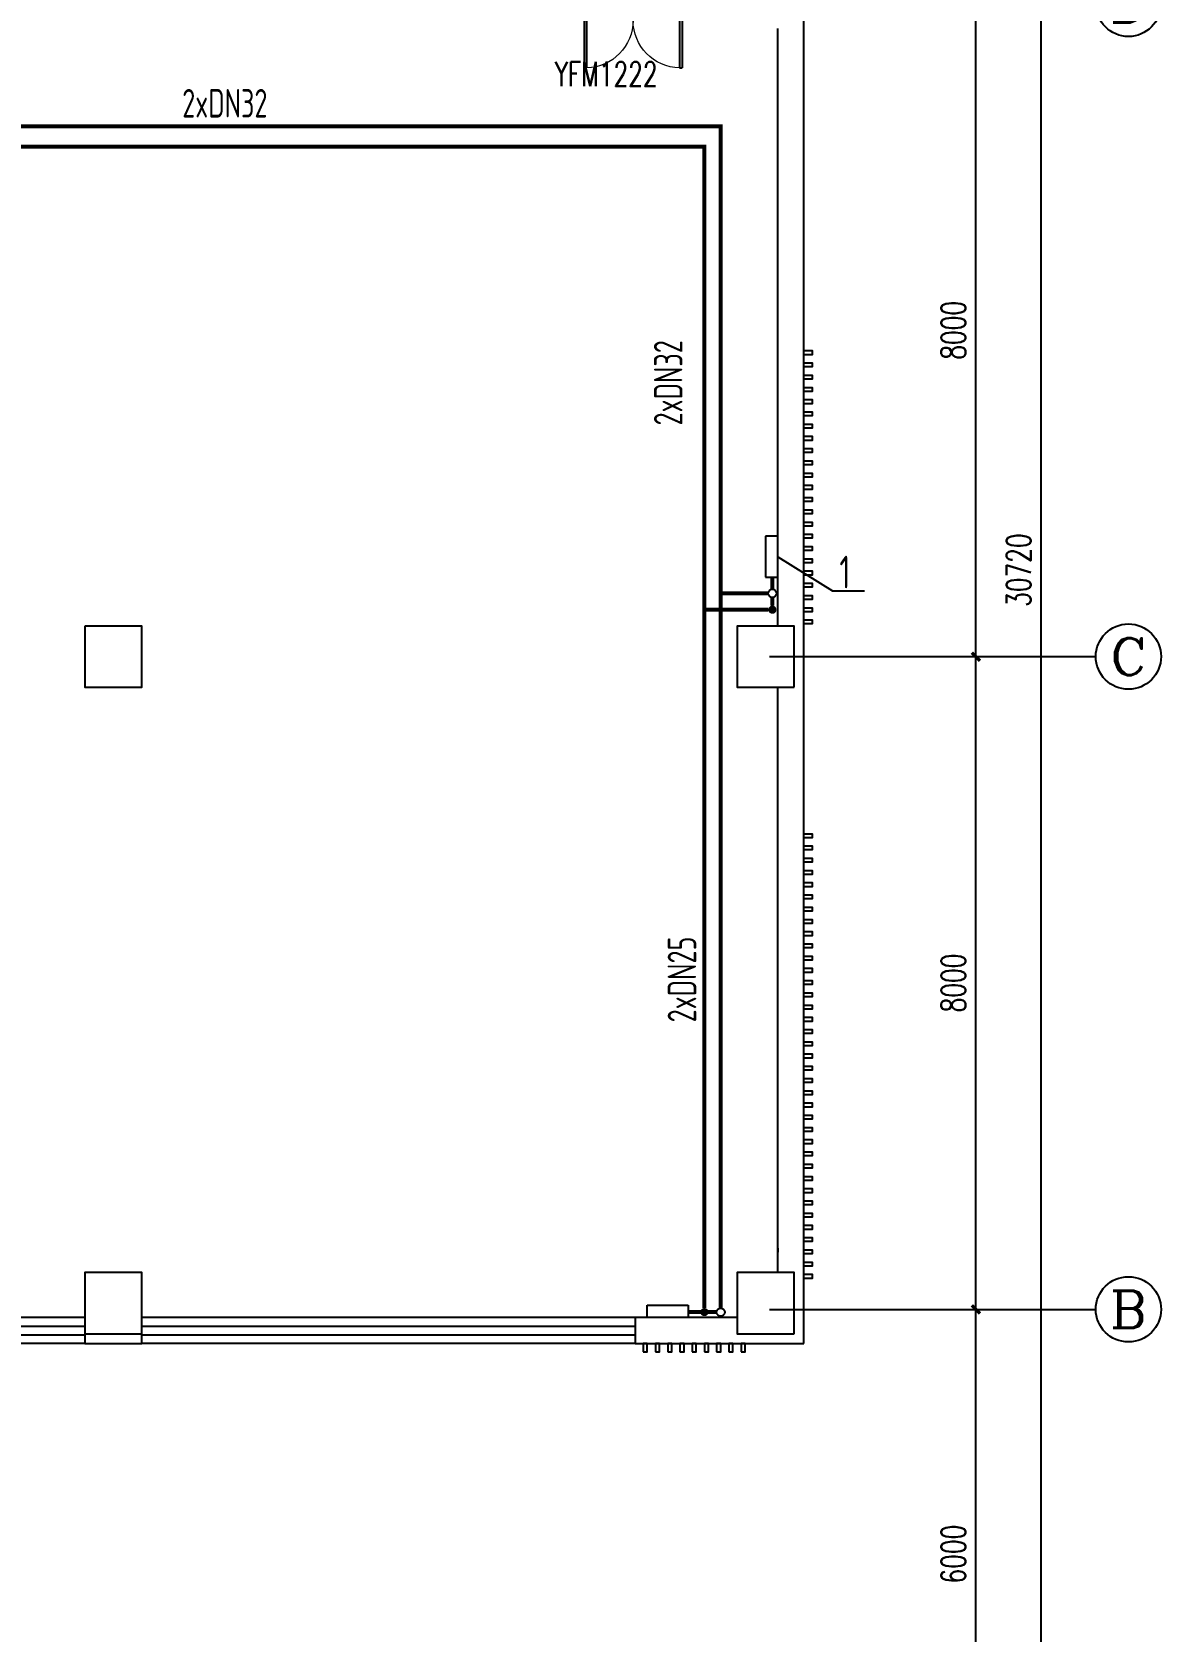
# Model space of a CAD drawing. Extents: x 2297255 to 2381355, y -608375 to -364775.
# Drawn here: x 2356455 to 2370302, y -586904 to -567306 of the extents above; entities that cross this region are included whole.
import ezdxf
from ezdxf.enums import TextEntityAlignment as Align

# ---------------------------------------------------------------- set-up
doc = ezdxf.new("R2010")
doc.units = 0
doc.header["$LTSCALE"] = 1000
doc.header["$MEASUREMENT"] = 0
doc.linetypes.add('DASH', pattern=[0.35, 0.25, -0.1])
for name, color, linetype in [('AXIS', 3, 'Continuous'), ('AXIS_TEXT', 7, 'Continuous'), ('COLUMN', 9, 'Continuous'), ('EQ-采暖分集水器', 7, 'Continuous'), ('PIPE-暖供水', 3, 'Continuous'), ('PIPE-暖回水', 2, 'DASH'), ('PUB_DIM', 3, 'Continuous'), ('TH_TEXT', 7, 'Continuous'), ('VPIPE-暖供水', 3, 'Continuous'), ('VPIPE-暖回水', 2, 'Continuous'), ('WALL', 9, 'Continuous'), ('WINDOW', 4, 'Continuous'), ('WINDOW_TEXT', 7, 'Continuous')]:
    doc.layers.add(name, color=color, linetype=linetype)
doc.styles.add('26#标准$0$TSSD_REIN', font='Tssdeng.shx', dxfattribs={"width": 0.7, "bigfont": 'tssdchn.shx'})
doc.styles.add('_TCH_AXIS', font='COMPLEX', dxfattribs={"bigfont": 'GBCBIG'})
doc.styles.add('_TCH_DIM_T3', font='SIMPLEX', dxfattribs={"width": 0.705882, "bigfont": 'GBCBIG'})
doc.styles.add('_TCH_WINDOW', font='SIMPLEX', dxfattribs={"height": 3.5, "bigfont": 'GBCBIG'})
doc.styles.add('COMPLEX', font='COMPLEX')
doc.styles.add('TSSD_Rein', font='Tssdeng.shx', dxfattribs={"width": 0.7, "bigfont": 'hztxt.shx'})
doc.dimstyles.new('_TCH_ARCH&&100', dxfattribs={"dimtxt": 297.5, "dimasz": 100, "dimexe": 250, "dimexo": 300, "dimgap": 126.25, "dimtad": 1, "dimdec": 0, "dimzin": 0, "dimdsep": 46, "dimtxsty": '_TCH_DIM_T3', "dimblk": 'ARCHTICK', "dimcen": 0.09, "dimclrt": 7, "dimazin": 2, "dimtfac": 1, "dimtdec": 0, "dimtix": 1, "dimtmove": 2, "dimatfit": 3, "dimfxl": 30, "dimtolj": 1, "dimtzin": 0, "dimarcsym": 0})

# ---------------------------------------------------------------- blocks, each defined once
blk = doc.blocks.new('_ArchTick')
at = {"color": 0, "linetype": 'ByBlock', "const_width": 0.4}
blk.add_lwpolyline([(-0.5, -0.5), (0.5, 0.5)], dxfattribs=at)
blk = doc.blocks.new('*D137')
at = {"layer": 'Defpoints', "color": 0, "transparency": 16777216}
for p in [(16304, 11281), (17636, 11281), (16304, 3281)]:
    blk.add_point(p, dxfattribs=at)
at = {"layer": 'PUB_DIM', "color": 0, "lineweight": -2, "transparency": 16777216}
for p, q in [((16604, 11281), (17886, 11281)), ((17636, 3281), (17636, 11281)), ((16604, 3281), (17886, 3281))]:
    blk.add_line(p, q, dxfattribs=at)
at = {"layer": 'PUB_DIM', "color": 0, "lineweight": -2, "transparency": 16777216, "xscale": 100, "yscale": 100, "zscale": 100}
for p, rotation in [((17636, 11281), 90), ((17636, 3281), 270)]:
    blk.add_blockref('_ArchTick', p, dxfattribs=dict(at, rotation=rotation))
at = {"layer": 'PUB_DIM', "color": 7, "transparency": 16777216, "insert": (17361, 7281), "char_height": 297.5, "attachment_point": 5, "rotation": 90, "style": '_TCH_DIM_T3'}
blk.add_mtext('\\A1;8000', dxfattribs=at)
blk = doc.blocks.new('*D138')
at = {"layer": 'Defpoints', "color": 0, "transparency": 16777216}
for p in [(16304, 3281), (17636, 3281), (16304, -4719)]:
    blk.add_point(p, dxfattribs=at)
at = {"layer": 'PUB_DIM', "color": 0, "lineweight": -2, "transparency": 16777216}
for p, q in [((16604, 3281), (17886, 3281)), ((17636, -4719), (17636, 3281)), ((16604, -4719), (17886, -4719))]:
    blk.add_line(p, q, dxfattribs=at)
at = {"layer": 'PUB_DIM', "color": 0, "lineweight": -2, "transparency": 16777216, "xscale": 100, "yscale": 100, "zscale": 100}
for p, rotation in [((17636, 3281), 90), ((17636, -4719), 270)]:
    blk.add_blockref('_ArchTick', p, dxfattribs=dict(at, rotation=rotation))
at = {"layer": 'PUB_DIM', "color": 7, "transparency": 16777216, "insert": (17361, -719), "char_height": 297.5, "attachment_point": 5, "rotation": 90, "style": '_TCH_DIM_T3'}
blk.add_mtext('\\A1;8000', dxfattribs=at)
blk = doc.blocks.new('*D139')
at = {"layer": 'Defpoints', "color": 0, "transparency": 16777216}
for p in [(16304, -4719), (17636, -4719), (16304, -10719)]:
    blk.add_point(p, dxfattribs=at)
at = {"layer": 'PUB_DIM', "color": 0, "lineweight": -2, "transparency": 16777216}
for p, q in [((16604, -4719), (17886, -4719)), ((17636, -10719), (17636, -4719)), ((16604, -10719), (17886, -10719))]:
    blk.add_line(p, q, dxfattribs=at)
at = {"layer": 'PUB_DIM', "color": 0, "lineweight": -2, "transparency": 16777216, "xscale": 100, "yscale": 100, "zscale": 100}
for p, rotation in [((17636, -4719), 90), ((17636, -10719), 270)]:
    blk.add_blockref('_ArchTick', p, dxfattribs=dict(at, rotation=rotation))
at = {"layer": 'PUB_DIM', "color": 7, "transparency": 16777216, "insert": (17361, -7719), "char_height": 297.5, "attachment_point": 5, "rotation": 90, "style": '_TCH_DIM_T3'}
blk.add_mtext('\\A1;6000', dxfattribs=at)
blk = doc.blocks.new('*D141')
at = {"layer": 'Defpoints', "color": 0, "transparency": 16777216}
for p in [(17245, 19701), (18436, 19701), (17245, -11019)]:
    blk.add_point(p, dxfattribs=at)
at = {"layer": 'PUB_DIM', "color": 0, "lineweight": -2, "transparency": 16777216}
for p, q in [((17545, 19701), (18686, 19701)), ((18436, -11019), (18436, 19701)), ((17545, -11019), (18686, -11019))]:
    blk.add_line(p, q, dxfattribs=at)
at = {"layer": 'PUB_DIM', "color": 0, "lineweight": -2, "transparency": 16777216, "xscale": 100, "yscale": 100, "zscale": 100}
for p, rotation in [((18436, 19701), 90), ((18436, -11019), 270)]:
    blk.add_blockref('_ArchTick', p, dxfattribs=dict(at, rotation=rotation))
at = {"layer": 'PUB_DIM', "color": 7, "transparency": 16777216, "insert": (18161, 4341), "char_height": 297.5, "attachment_point": 5, "rotation": 90, "style": '_TCH_DIM_T3'}
blk.add_mtext('\\A1;30720', dxfattribs=at)
blk = doc.blocks.new('*D284')
at = {"layer": 'Defpoints', "color": 0, "transparency": 16777216}
for p in [(16304, 11281), (17636, 11281), (16304, 3281)]:
    blk.add_point(p, dxfattribs=at)
at = {"layer": 'PUB_DIM', "color": 0, "lineweight": -2, "transparency": 16777216}
for p, q in [((16604, 11281), (17886, 11281)), ((17636, 3281), (17636, 11281)), ((16604, 3281), (17886, 3281))]:
    blk.add_line(p, q, dxfattribs=at)
at = {"layer": 'PUB_DIM', "color": 0, "lineweight": -2, "transparency": 16777216, "xscale": 100, "yscale": 100, "zscale": 100}
for p, rotation in [((17636, 11281), 90), ((17636, 3281), 270)]:
    blk.add_blockref('_ArchTick', p, dxfattribs=dict(at, rotation=rotation))
at = {"layer": 'PUB_DIM', "color": 7, "transparency": 16777216, "insert": (17361, 7281), "char_height": 297.5, "attachment_point": 5, "rotation": 90, "style": '_TCH_DIM_T3'}
blk.add_mtext('\\A1;8000', dxfattribs=at)
blk = doc.blocks.new('*D285')
at = {"layer": 'Defpoints', "color": 0, "transparency": 16777216}
for p in [(16304, 3281), (17636, 3281), (16304, -4719)]:
    blk.add_point(p, dxfattribs=at)
at = {"layer": 'PUB_DIM', "color": 0, "lineweight": -2, "transparency": 16777216}
for p, q in [((16604, 3281), (17886, 3281)), ((17636, -4719), (17636, 3281)), ((16604, -4719), (17886, -4719))]:
    blk.add_line(p, q, dxfattribs=at)
at = {"layer": 'PUB_DIM', "color": 0, "lineweight": -2, "transparency": 16777216, "xscale": 100, "yscale": 100, "zscale": 100}
for p, rotation in [((17636, 3281), 90), ((17636, -4719), 270)]:
    blk.add_blockref('_ArchTick', p, dxfattribs=dict(at, rotation=rotation))
at = {"layer": 'PUB_DIM', "color": 7, "transparency": 16777216, "insert": (17361, -719), "char_height": 297.5, "attachment_point": 5, "rotation": 90, "style": '_TCH_DIM_T3'}
blk.add_mtext('\\A1;8000', dxfattribs=at)
blk = doc.blocks.new('*D286')
at = {"layer": 'Defpoints', "color": 0, "transparency": 16777216}
for p in [(16304, -4719), (17636, -4719), (16304, -10719)]:
    blk.add_point(p, dxfattribs=at)
at = {"layer": 'PUB_DIM', "color": 0, "lineweight": -2, "transparency": 16777216}
for p, q in [((16604, -4719), (17886, -4719)), ((17636, -10719), (17636, -4719)), ((16604, -10719), (17886, -10719))]:
    blk.add_line(p, q, dxfattribs=at)
at = {"layer": 'PUB_DIM', "color": 0, "lineweight": -2, "transparency": 16777216, "xscale": 100, "yscale": 100, "zscale": 100}
for p, rotation in [((17636, -4719), 90), ((17636, -10719), 270)]:
    blk.add_blockref('_ArchTick', p, dxfattribs=dict(at, rotation=rotation))
at = {"layer": 'PUB_DIM', "color": 7, "transparency": 16777216, "insert": (17361, -7719), "char_height": 297.5, "attachment_point": 5, "rotation": 90, "style": '_TCH_DIM_T3'}
blk.add_mtext('\\A1;6000', dxfattribs=at)
blk = doc.blocks.new('*D288')
at = {"layer": 'Defpoints', "color": 0, "transparency": 16777216}
for p in [(17245, 19701), (18436, 19701), (17245, -11019)]:
    blk.add_point(p, dxfattribs=at)
at = {"layer": 'PUB_DIM', "color": 0, "lineweight": -2, "transparency": 16777216}
for p, q in [((17545, 19701), (18686, 19701)), ((18436, -11019), (18436, 19701)), ((17545, -11019), (18686, -11019))]:
    blk.add_line(p, q, dxfattribs=at)
at = {"layer": 'PUB_DIM', "color": 0, "lineweight": -2, "transparency": 16777216, "xscale": 100, "yscale": 100, "zscale": 100}
for p, rotation in [((18436, 19701), 90), ((18436, -11019), 270)]:
    blk.add_blockref('_ArchTick', p, dxfattribs=dict(at, rotation=rotation))
at = {"layer": 'PUB_DIM', "color": 7, "transparency": 16777216, "insert": (18161, 4341), "char_height": 297.5, "attachment_point": 5, "rotation": 90, "style": '_TCH_DIM_T3'}
blk.add_mtext('\\A1;30720', dxfattribs=at)
blk = doc.blocks.new('_FZHK')
blk.add_lwpolyline([(-0.5, -0.5), (0.5, -0.5), (0.5, 0.5), (-0.5, 0.5)], close=True)
blk = doc.blocks.new('$WINLIB2D$00000001')
at = {"color": 0}
for points in [[(-0.5, 0.5), (-0.5, -0.5)], [(-0.5, 0.5), (0.5, 0.5)], [(0.5, -0.5), (0.5, 0.5)], [(0.5, 0.1667), (-0.5, 0.1667)], [(0.5, -0.1667), (-0.5, -0.1667)], [(-0.5, -0.5), (0.5, -0.5)]]:
    blk.add_lwpolyline(points, dxfattribs=at)
blk = doc.blocks.new('*D544')
at = {"layer": 'Defpoints', "color": 0, "transparency": 16777216}
for p in [(16304, 11281), (17636, 11281), (16304, 3281)]:
    blk.add_point(p, dxfattribs=at)
at = {"layer": 'PUB_DIM', "color": 0, "lineweight": -2, "transparency": 16777216}
for p, q in [((16604, 11281), (17886, 11281)), ((17636, 3281), (17636, 11281)), ((16604, 3281), (17886, 3281))]:
    blk.add_line(p, q, dxfattribs=at)
at = {"layer": 'PUB_DIM', "color": 0, "lineweight": -2, "transparency": 16777216, "xscale": 100, "yscale": 100, "zscale": 100}
for p, rotation in [((17636, 11281), 90), ((17636, 3281), 270)]:
    blk.add_blockref('_ArchTick', p, dxfattribs=dict(at, rotation=rotation))
at = {"layer": 'PUB_DIM', "color": 7, "transparency": 16777216, "insert": (17361, 7281), "char_height": 297.5, "attachment_point": 5, "rotation": 90, "style": '_TCH_DIM_T3'}
blk.add_mtext('\\A1;8000', dxfattribs=at)
blk = doc.blocks.new('*D545')
at = {"layer": 'Defpoints', "color": 0, "transparency": 16777216}
for p in [(16304, 3281), (17636, 3281), (16304, -4719)]:
    blk.add_point(p, dxfattribs=at)
at = {"layer": 'PUB_DIM', "color": 0, "lineweight": -2, "transparency": 16777216}
for p, q in [((16604, 3281), (17886, 3281)), ((17636, -4719), (17636, 3281)), ((16604, -4719), (17886, -4719))]:
    blk.add_line(p, q, dxfattribs=at)
at = {"layer": 'PUB_DIM', "color": 0, "lineweight": -2, "transparency": 16777216, "xscale": 100, "yscale": 100, "zscale": 100}
for p, rotation in [((17636, 3281), 90), ((17636, -4719), 270)]:
    blk.add_blockref('_ArchTick', p, dxfattribs=dict(at, rotation=rotation))
at = {"layer": 'PUB_DIM', "color": 7, "transparency": 16777216, "insert": (17361, -719), "char_height": 297.5, "attachment_point": 5, "rotation": 90, "style": '_TCH_DIM_T3'}
blk.add_mtext('\\A1;8000', dxfattribs=at)
blk = doc.blocks.new('*D546')
at = {"layer": 'Defpoints', "color": 0, "transparency": 16777216}
for p in [(16304, -4719), (17636, -4719), (16304, -10719)]:
    blk.add_point(p, dxfattribs=at)
at = {"layer": 'PUB_DIM', "color": 0, "lineweight": -2, "transparency": 16777216}
for p, q in [((16604, -4719), (17886, -4719)), ((17636, -10719), (17636, -4719)), ((16604, -10719), (17886, -10719))]:
    blk.add_line(p, q, dxfattribs=at)
at = {"layer": 'PUB_DIM', "color": 0, "lineweight": -2, "transparency": 16777216, "xscale": 100, "yscale": 100, "zscale": 100}
for p, rotation in [((17636, -4719), 90), ((17636, -10719), 270)]:
    blk.add_blockref('_ArchTick', p, dxfattribs=dict(at, rotation=rotation))
at = {"layer": 'PUB_DIM', "color": 7, "transparency": 16777216, "insert": (17361, -7719), "char_height": 297.5, "attachment_point": 5, "rotation": 90, "style": '_TCH_DIM_T3'}
blk.add_mtext('\\A1;6000', dxfattribs=at)
blk = doc.blocks.new('*D548')
at = {"layer": 'Defpoints', "color": 0, "transparency": 16777216}
for p in [(17245, 19701), (18436, 19701), (17245, -11019)]:
    blk.add_point(p, dxfattribs=at)
at = {"layer": 'PUB_DIM', "color": 0, "lineweight": -2, "transparency": 16777216}
for p, q in [((17545, 19701), (18686, 19701)), ((18436, -11019), (18436, 19701)), ((17545, -11019), (18686, -11019))]:
    blk.add_line(p, q, dxfattribs=at)
at = {"layer": 'PUB_DIM', "color": 0, "lineweight": -2, "transparency": 16777216, "xscale": 100, "yscale": 100, "zscale": 100}
for p, rotation in [((18436, 19701), 90), ((18436, -11019), 270)]:
    blk.add_blockref('_ArchTick', p, dxfattribs=dict(at, rotation=rotation))
at = {"layer": 'PUB_DIM', "color": 7, "transparency": 16777216, "insert": (18161, 4341), "char_height": 297.5, "attachment_point": 5, "rotation": 90, "style": '_TCH_DIM_T3'}
blk.add_mtext('\\A1;30720', dxfattribs=at)
blk = doc.blocks.new('_AXISO')
blk.add_circle((0, 0), 0.5)
at = {"layer": 'AXIS_TEXT', "style": 'COMPLEX', "width": 1.041667}
blk.add_attdef('A', text='', height=0.56, dxfattribs=at).set_placement((-0.25, -0.28), (0.25, -0.28), align=Align.FIT)
blk = doc.blocks.new('$DorLib2D$00000002')
for p, q in [((-0.5, 0), (-0.5, 0.4875)), ((-0.475, 0.4875), (-0.5, 0.4875)), ((-0.475, 0), (-0.475, 0.4875)), ((0.475, 0), (0.475, 0.4875)), ((0.475, 0.4875), (0.5, 0.4875)), ((0.5, 0), (0.5, 0.4875)), ((-0.5, 0), (-0.475, 0)), ((0.5, 0), (0.475, 0))]:
    blk.add_line(p, q)
at = {"lineweight": 13}
for centre, start, end in [((-0.4875, 0), 0, 88.53072), ((0.4875, 0), 91.46928, 180)]:
    blk.add_arc(centre, 0.4875, start, end, dxfattribs=at)
blk = doc.blocks.new('A$C5FE91731')
at = {"color": 175}
for points in [[(15526.8, 7031.1), (15626.8, 7031.1), (15626.8, 6981.1), (15526.8, 6981.1)], [(15526.8, 6881.1), (15626.8, 6881.1), (15626.8, 6831.1), (15526.8, 6831.1)], [(15526.8, 6731.1), (15626.8, 6731.1), (15626.8, 6681.1), (15526.8, 6681.1)], [(15526.8, 6581.1), (15626.8, 6581.1), (15626.8, 6531.1), (15526.8, 6531.1)], [(15526.8, 6431.1), (15626.8, 6431.1), (15626.8, 6381.1), (15526.8, 6381.1)], [(15526.8, 6281.1), (15626.8, 6281.1), (15626.8, 6231.1), (15526.8, 6231.1)], [(15526.8, 6131.1), (15626.8, 6131.1), (15626.8, 6081.1), (15526.8, 6081.1)], [(15526.8, 5981.1), (15626.8, 5981.1), (15626.8, 5931.1), (15526.8, 5931.1)], [(15526.8, 5831.1), (15626.8, 5831.1), (15626.8, 5781.1), (15526.8, 5781.1)], [(15526.8, 5681.1), (15626.8, 5681.1), (15626.8, 5631.1), (15526.8, 5631.1)], [(15526.8, 5531.1), (15626.8, 5531.1), (15626.8, 5481.1), (15526.8, 5481.1)], [(15526.8, 5381.1), (15626.8, 5381.1), (15626.8, 5331.1), (15526.8, 5331.1)], [(15526.8, 5231.1), (15626.8, 5231.1), (15626.8, 5181.1), (15526.8, 5181.1)], [(15526.8, 5081.1), (15626.8, 5081.1), (15626.8, 5031.1), (15526.8, 5031.1)], [(15526.8, 4931.1), (15626.8, 4931.1), (15626.8, 4881.1), (15526.8, 4881.1)], [(15526.8, 4781.1), (15626.8, 4781.1), (15626.8, 4731.1), (15526.8, 4731.1)], [(15526.8, 4631.1), (15626.8, 4631.1), (15626.8, 4581.1), (15526.8, 4581.1)], [(15526.8, 4481.1), (15626.8, 4481.1), (15626.8, 4431.1), (15526.8, 4431.1)], [(15526.8, 4331.1), (15626.8, 4331.1), (15626.8, 4281.1), (15526.8, 4281.1)], [(15526.8, 4181.1), (15626.8, 4181.1), (15626.8, 4131.1), (15526.8, 4131.1)], [(15526.8, 4031.1), (15626.8, 4031.1), (15626.8, 3981.1), (15526.8, 3981.1)], [(15526.8, 3881.1), (15626.8, 3881.1), (15626.8, 3831.1), (15526.8, 3831.1)], [(15526.8, 3731.1), (15626.8, 3731.1), (15626.8, 3681.1), (15526.8, 3681.1)], [(15526.8, 1111.1), (15626.8, 1111.1), (15626.8, 1061.1), (15526.8, 1061.1)], [(15526.8, 961.1), (15626.8, 961.1), (15626.8, 911.1), (15526.8, 911.1)], [(15526.8, 811.1), (15626.8, 811.1), (15626.8, 761.1), (15526.8, 761.1)], [(15526.8, 661.1), (15626.8, 661.1), (15626.8, 611.1), (15526.8, 611.1)], [(15526.8, 511.1), (15626.8, 511.1), (15626.8, 461.1), (15526.8, 461.1)], [(15526.8, 361.1), (15626.8, 361.1), (15626.8, 311.1), (15526.8, 311.1)], [(15526.8, 211.1), (15626.8, 211.1), (15626.8, 161.1), (15526.8, 161.1)], [(15526.8, 61.1), (15626.8, 61.1), (15626.8, 11.1), (15526.8, 11.1)], [(15526.8, -88.9), (15626.8, -88.9), (15626.8, -138.9), (15526.8, -138.9)], [(15526.8, -238.9), (15626.8, -238.9), (15626.8, -288.9), (15526.8, -288.9)], [(15526.8, -388.9), (15626.8, -388.9), (15626.8, -438.9), (15526.8, -438.9)], [(15526.8, -538.9), (15626.8, -538.9), (15626.8, -588.9), (15526.8, -588.9)], [(15526.8, -688.9), (15626.8, -688.9), (15626.8, -738.9), (15526.8, -738.9)], [(15526.8, -838.9), (15626.8, -838.9), (15626.8, -888.9), (15526.8, -888.9)], [(15526.8, -988.9), (15626.8, -988.9), (15626.8, -1038.9), (15526.8, -1038.9)], [(15526.8, -1138.9), (15626.8, -1138.9), (15626.8, -1188.9), (15526.8, -1188.9)], [(15526.8, -1288.9), (15626.8, -1288.9), (15626.8, -1338.9), (15526.8, -1338.9)], [(15526.8, -1438.9), (15626.8, -1438.9), (15626.8, -1488.9), (15526.8, -1488.9)], [(15526.8, -1588.9), (15626.8, -1588.9), (15626.8, -1638.9), (15526.8, -1638.9)], [(15526.8, -1738.9), (15626.8, -1738.9), (15626.8, -1788.9), (15526.8, -1788.9)], [(15526.8, -1888.9), (15626.8, -1888.9), (15626.8, -1938.9), (15526.8, -1938.9)], [(15526.8, -2038.9), (15626.8, -2038.9), (15626.8, -2088.9), (15526.8, -2088.9)], [(15526.8, -2188.9), (15626.8, -2188.9), (15626.8, -2238.9), (15526.8, -2238.9)], [(15526.8, -2338.9), (15626.8, -2338.9), (15626.8, -2388.9), (15526.8, -2388.9)], [(15526.8, -2488.9), (15626.8, -2488.9), (15626.8, -2538.9), (15526.8, -2538.9)], [(15526.8, -2638.9), (15626.8, -2638.9), (15626.8, -2688.9), (15526.8, -2688.9)], [(15526.8, -2788.9), (15626.8, -2788.9), (15626.8, -2838.9), (15526.8, -2838.9)], [(15526.8, -2938.9), (15626.8, -2938.9), (15626.8, -2988.9), (15526.8, -2988.9)], [(15526.8, -3088.9), (15626.8, -3088.9), (15626.8, -3138.9), (15526.8, -3138.9)], [(15526.8, -3238.9), (15626.8, -3238.9), (15626.8, -3288.9), (15526.8, -3288.9)], [(15526.8, -3388.9), (15626.8, -3388.9), (15626.8, -3438.9), (15526.8, -3438.9)], [(15526.8, -3538.9), (15626.8, -3538.9), (15626.8, -3588.9), (15526.8, -3588.9)], [(15526.8, -3688.9), (15626.8, -3688.9), (15626.8, -3738.9), (15526.8, -3738.9)], [(15526.8, -3838.9), (15626.8, -3838.9), (15626.8, -3888.9), (15526.8, -3888.9)], [(15526.8, -3988.9), (15626.8, -3988.9), (15626.8, -4038.9), (15526.8, -4038.9)], [(15526.8, -4138.9), (15626.8, -4138.9), (15626.8, -4188.9), (15526.8, -4188.9)], [(15526.8, -4288.9), (15626.8, -4288.9), (15626.8, -4338.9), (15526.8, -4338.9)]]:
    blk.add_lwpolyline(points, dxfattribs=at)
for points in [[(13556.8, -5238.9), (13606.8, -5238.9), (13606.8, -5138.9), (13556.8, -5138.9)], [(13706.8, -5238.9), (13756.8, -5238.9), (13756.8, -5138.9), (13706.8, -5138.9)], [(13856.8, -5238.9), (13906.8, -5238.9), (13906.8, -5138.9), (13856.8, -5138.9)], [(14006.8, -5238.9), (14056.8, -5238.9), (14056.8, -5138.9), (14006.8, -5138.9)], [(14156.8, -5238.9), (14206.8, -5238.9), (14206.8, -5138.9), (14156.8, -5138.9)], [(14306.8, -5238.9), (14356.8, -5238.9), (14356.8, -5138.9), (14306.8, -5138.9)], [(14456.8, -5238.9), (14506.8, -5238.9), (14506.8, -5138.9), (14456.8, -5138.9)], [(14606.8, -5238.9), (14656.8, -5238.9), (14656.8, -5138.9), (14606.8, -5138.9)], [(14756.8, -5238.9), (14806.8, -5238.9), (14806.8, -5138.9), (14756.8, -5138.9)]]:
    blk.add_lwpolyline(points, close=True, dxfattribs=at)
at = {"layer": 'AXIS'}
for p, q in [((15106.8, 3281.1), (19106.8, 3281.1)), ((15106.8, -4718.9), (19106.8, -4718.9))]:
    blk.add_line(p, q, dxfattribs=at)
at = {"layer": 'WALL'}
for p, q in [((15526.8, 3281.1), (15526.8, 11281.1)), ((15206.8, 3656.1), (15206.8, 10981.1)), ((15526.8, -5138.9), (15526.8, 3281.1)), ((15206.8, -4268.9), (15206.8, 2906.1)), ((14706.8, -4818.9), (13456.8, -4818.9)), ((13456.8, -4818.9), (13456.8, -5138.9)), ((6706.8, -5018.9), (6706.8, -5138.9)), ((7406.8, -5138.9), (7406.8, -5018.9)), ((6706.8, -5138.9), (7106.8, -5138.9)), ((7106.8, -5138.9), (7406.8, -5138.9)), ((13456.8, -5138.9), (15526.8, -5138.9))]:
    blk.add_line(p, q, dxfattribs=at)
at = {"layer": 'AXIS'}
ref = blk.add_blockref('_AXISO', (19506.8, 11281.1), dxfattribs=dict(at, xscale=800, yscale=800, zscale=800))
ref.add_attrib('A', 'D', dxfattribs={"layer": 'AXIS_TEXT', "height": 452.5, "style": '_TCH_AXIS', "width": 1.235294}).set_placement((19280.5, 11054.8), (19733, 11054.8), align=Align.FIT)
ref = blk.add_blockref('_AXISO', (19506.8, 3281.1), dxfattribs=dict(at, xscale=800, yscale=800, zscale=800))
ref.add_attrib('A', 'C', dxfattribs={"layer": 'AXIS_TEXT', "height": 452.5, "style": '_TCH_AXIS', "width": 1.4}).set_placement((19280.5, 3054.8), (19733, 3054.8), align=Align.FIT)
ref = blk.add_blockref('_AXISO', (19506.8, -4718.9), dxfattribs=dict(at, xscale=800, yscale=800, zscale=800))
ref.add_attrib('A', 'B', dxfattribs={"layer": 'AXIS_TEXT', "height": 452.5, "style": '_TCH_AXIS', "width": 1.235294}).set_placement((19280.5, -4945.2), (19733, -4945.2), align=Align.FIT)
at = {"layer": 'COLUMN', "yscale": 700, "zscale": 700}
for p, xscale, rotation in [((7056.8, 3281.1), 750, 270), ((15056.8, 3281.1), 750, 90), ((7056.8, -4643.9), 749.9990233506542, 90), ((15056.8, -4643.9), 749.9990233506542, 90)]:
    blk.add_blockref('_FZHK', p, dxfattribs=dict(at, xscale=xscale, rotation=rotation))
at = {"layer": 'WINDOW'}
ref = blk.add_blockref('$DorLib2D$00000002', (13432.1, 11081.1), dxfattribs=dict(at, xscale=-1200, yscale=1200, zscale=-1200, rotation=180))
ref.add_attrib('A', 'YFM1222', (12472.6, 10272.7), dxfattribs={"layer": 'WINDOW_TEXT', "height": 297.5, "style": '_TCH_WINDOW', "width": 0.705882})
at = {"layer": 'WINDOW', "yscale": -320, "rotation": 180}
for p, xscale, zscale in [((3056.9, -4978.9), 7299.666666663485, 7299.666666663485), ((10431.8, -4978.9), 6050.00000000326, 6050.00000000326)]:
    blk.add_blockref('$WINLIB2D$00000001', p, dxfattribs=dict(at, xscale=xscale, zscale=zscale))
at = {"layer": 'PUB_DIM'}
for p1, p2, distance, picture, middle in [((17245.1, -11018.9), (17245.1, 19701.1), -1190.9, '*D141', (18161, 4341.1)), ((17245.1, -11018.9), (17245.1, 19701.1), -1190.9, '*D288', (18161, 4341.1)), ((17245.1, -11018.9), (17245.1, 19701.1), -1190.9, '*D548', (18161, 4341.1)), ((16304, 3281.1), (16304, 11281.1), -1332.2, '*D137', (17361.2, 7281.1)), ((16304, 3281.1), (16304, 11281.1), -1332.2, '*D284', (17361.2, 7281.1)), ((16304, 3281.1), (16304, 11281.1), -1332.2, '*D544', (17361.2, 7281.1)), ((16304, -4718.9), (16304, 3281.1), -1332.2, '*D138', (17361.2, -718.9)), ((16304, -4718.9), (16304, 3281.1), -1332.2, '*D285', (17361.2, -718.9)), ((16304, -4718.9), (16304, 3281.1), -1332.2, '*D545', (17361.2, -718.9)), ((16304, -10718.9), (16304, -4718.9), -1332.2, '*D139', (17361.2, -7718.9)), ((16304, -10718.9), (16304, -4718.9), -1332.2, '*D286', (17361.2, -7718.9)), ((16304, -10718.9), (16304, -4718.9), -1332.2, '*D546', (17361.2, -7718.9))]:
    dim = blk.add_aligned_dim(p1=p1, p2=p2, distance=distance, dimstyle='_TCH_ARCH&&100', dxfattribs=at)
    dim.commit()
    dim.dimension.update_dxf_attribs({"geometry": picture, "text_midpoint": middle})

msp = doc.modelspace()

# ---------------------------------------------------------------- hatches: boundary and pattern name
at = {"layer": 'PIPE-暖供水', "linetype": 'Continuous'}
for points in [[(2364901.8, -568461.6), (2364901.8, -568436.6), (2364926.8, -568436.6)], [(2364901.8, -568461.6), (2364926.8, -568461.6), (2364926.8, -568436.6)]]:
    msp.add_hatch(color=256, dxfattribs=at).paths.add_polyline_path(points)
at = {"layer": 'PIPE-暖回水', "linetype": 'DASH'}
for points in [[(2364701.8, -568711.6), (2364701.8, -568686.6), (2364726.8, -568686.6)], [(2364701.8, -568711.6), (2364726.8, -568711.6), (2364726.8, -568686.6)]]:
    msp.add_hatch(color=256, dxfattribs=at).paths.add_polyline_path(points)
at = {"layer": 'VPIPE-暖回水', "linetype": 'DASH'}
for points in [[(2365585.5, -574386.6), (2365584.4, -574376.2), (2365581.2, -574366.3), (2365576, -574357.2), (2365569, -574349.4), (2365560.5, -574343.3), (2365551, -574339), (2365540.8, -574336.9), (2365530.3, -574336.9), (2365520.1, -574339), (2365510.5, -574343.3), (2365502.1, -574349.4), (2365495.1, -574357.2), (2365489.8, -574366.3), (2365486.6, -574376.2), (2365485.5, -574386.6), (2365486.6, -574397), (2365489.8, -574406.9), (2365495.1, -574416), (2365502.1, -574423.7), (2365510.5, -574429.9), (2365520.1, -574434.1), (2365530.3, -574436.3), (2365540.8, -574436.3), (2365551, -574434.1), (2365560.5, -574429.9), (2365569, -574423.7), (2365576, -574416), (2365581.2, -574406.9), (2365584.4, -574397)], [(2364751.8, -582995.3), (2364750.7, -582984.9), (2364747.5, -582975), (2364742.3, -582965.9), (2364735.3, -582958.1), (2364726.8, -582952), (2364717.3, -582947.7), (2364707.1, -582945.6), (2364696.6, -582945.6), (2364686.4, -582947.7), (2364676.8, -582952), (2364668.4, -582958.1), (2364661.4, -582965.9), (2364656.1, -582975), (2364652.9, -582984.9), (2364651.8, -582995.3), (2364652.9, -583005.7), (2364656.1, -583015.6), (2364661.4, -583024.7), (2364668.4, -583032.4), (2364676.8, -583038.6), (2364686.4, -583042.8), (2364696.6, -583045), (2364707.1, -583045), (2364717.3, -583042.8), (2364726.8, -583038.6), (2364735.3, -583032.4), (2364742.3, -583024.7), (2364747.5, -583015.6), (2364750.7, -583005.7)]]:
    msp.add_hatch(color=256, dxfattribs=at).paths.add_polyline_path(points)

# ---------------------------------------------------------------- linework, layer by layer
for p, q in [((2365601.8, -573736.6), (2366274, -574154.8)), ((2366274, -574154.8), (2366665.4, -574154.8)), ((2365601.8, -582211.6), (2365601.8, -582261.6))]:
    msp.add_line(p, q)
at = {"layer": 'EQ-采暖分集水器'}
for p, q in [((2365451.8, -573486.6), (2365451.8, -573986.6)), ((2365601.8, -573486.6), (2365451.8, -573486.6)), ((2365451.8, -573486.6), (2365451.8, -573986.6)), ((2365601.8, -573486.6), (2365451.8, -573486.6)), ((2365601.8, -573986.6), (2365601.8, -573486.6)), ((2365601.8, -573986.6), (2365601.8, -573486.6)), ((2365451.8, -573986.6), (2365601.8, -573986.6)), ((2365451.8, -573986.6), (2365601.8, -573986.6)), ((2364001.8, -582911.6), (2364501.8, -582911.6)), ((2364001.8, -583061.6), (2364001.8, -582911.6)), ((2364001.8, -582911.6), (2364501.8, -582911.6)), ((2364001.8, -583061.6), (2364001.8, -582911.6)), ((2364001.8, -582911.6), (2364501.8, -582911.6)), ((2364001.8, -583061.6), (2364001.8, -582911.6)), ((2364001.8, -582911.6), (2364501.8, -582911.6)), ((2364001.8, -583061.6), (2364001.8, -582911.6)), ((2364501.8, -582911.6), (2364501.8, -583061.6)), ((2364501.8, -582911.6), (2364501.8, -583061.6)), ((2364501.8, -582911.6), (2364501.8, -583061.6)), ((2364501.8, -582911.6), (2364501.8, -583061.6)), ((2364501.8, -583061.6), (2364001.8, -583061.6)), ((2364501.8, -583061.6), (2364001.8, -583061.6)), ((2364501.8, -583061.6), (2364001.8, -583061.6)), ((2364501.8, -583061.6), (2364001.8, -583061.6))]:
    msp.add_line(p, q, dxfattribs=at)
at = {"layer": 'PIPE-暖供水', "linetype": 'Continuous', "const_width": 50}
for points in [[(2364901.8, -568461.6), (2353376.5, -568461.6)], [(2364901.8, -574186.6), (2364901.8, -568461.6)], [(2365535.5, -574136.6), (2365535.5, -573986.6)], [(2364901.8, -582945.3), (2364901.8, -574186.6)], [(2365485.5, -574186.6), (2364901.8, -574186.6)], [(2365535.5, -574336.6), (2365535.5, -574236.6)], [(2364851.8, -582995.3), (2364501.8, -582995.3)]]:
    msp.add_lwpolyline(points, dxfattribs=at)
at = {"layer": 'PIPE-暖供水', "linetype": 'Continuous'}
msp.add_circle((2364901.8, -582995.3), 50, dxfattribs=at)
at = {"layer": 'PIPE-暖回水', "linetype": 'DASH', "const_width": 50}
for points in [[(2364701.8, -568711.6), (2353176.5, -568711.6)], [(2364701.8, -574386.6), (2364701.8, -568711.6)], [(2364701.8, -582945.3), (2364701.8, -574386.6)], [(2365485.5, -574386.6), (2364701.8, -574386.6)]]:
    msp.add_lwpolyline(points, dxfattribs=at)
at = {"layer": 'VPIPE-暖供水', "linetype": 'Continuous'}
msp.add_circle((2365535.5, -574186.6), 50, dxfattribs=at)

# ---------------------------------------------------------------- block references
msp.add_blockref('A$C5FE91731', (2350395.1, -578242.7))

# ---------------------------------------------------------------- texts
at = {"insert": (2366357.5, -574124.9), "char_height": 400, "width": 1509.222, "attachment_point": 7, "style": '26#标准$0$TSSD_REIN'}
msp.add_mtext('1', dxfattribs=at)
at = {"layer": 'TH_TEXT', "style": 'TSSD_Rein', "width": 0.7}
msp.add_text('2xDN32', height=350, dxfattribs=at).set_placement((2358298.2, -568354.4))
for s, p in [('2xDN32', (2364433.1, -572128.1)), ('2xDN25', (2364602.1, -579443.9))]:
    msp.add_text(s, height=350, rotation=90, dxfattribs=at).set_placement(p)

doc.saveas('drawing.dxf')
